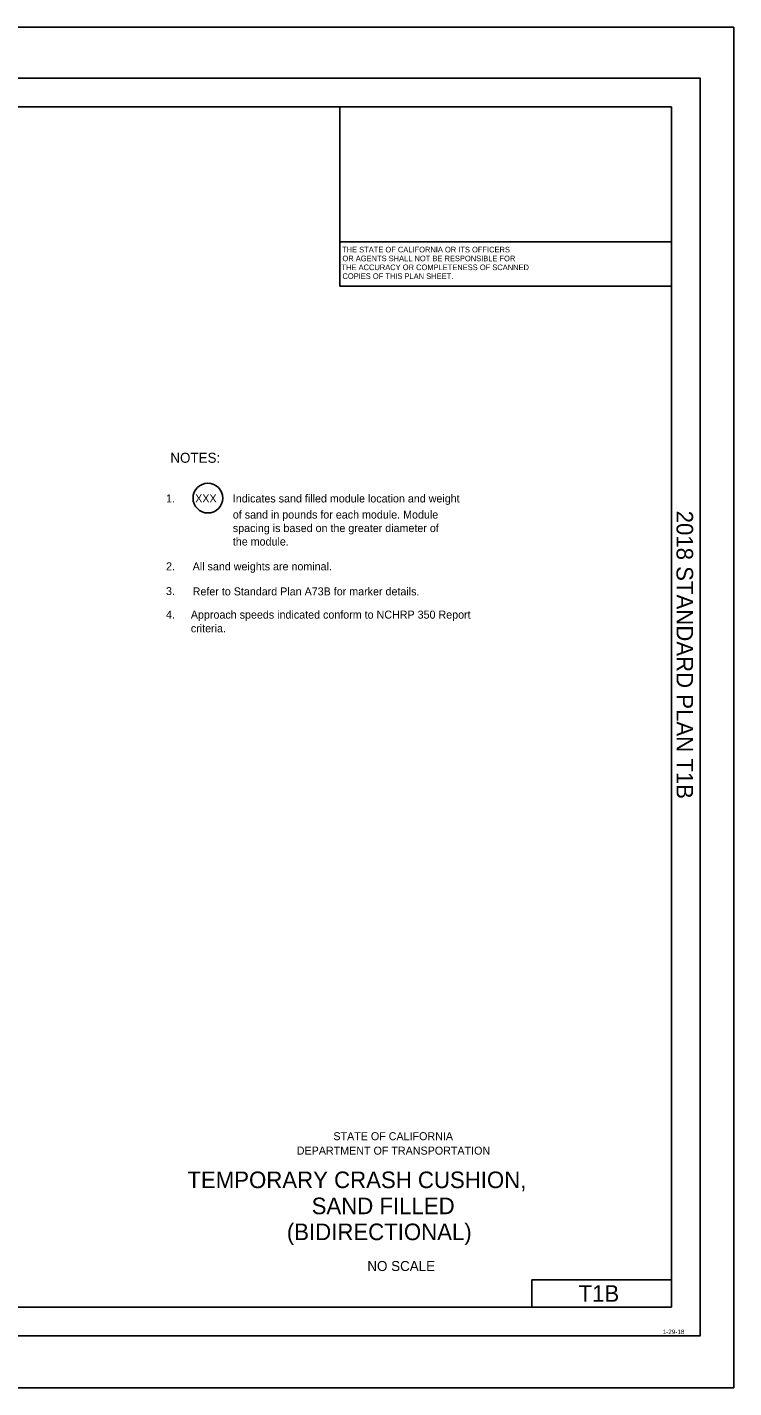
# Model space of a CAD drawing. Extents: x -894 to 866, y -476 to 714.
# Drawn here: x 248 to 866, y -476 to 714 of the extents above; entities that cross this region are included whole.
import ezdxf

# ---------------------------------------------------------------- set-up
doc = ezdxf.new("R2010")
doc.units = 0
for name, color, linetype in [('10 Sheet Format', 7, 'Continuous'), ('57 Undefined', 7, 'Continuous'), ('60 Nongeo Data', 7, 'Continuous')]:
    doc.layers.add(name, color=color, linetype=linetype)

msp = doc.modelspace()

# ---------------------------------------------------------------- linework, layer by layer
at = {"layer": '10 Sheet Format'}
for p, q in [((-863.5, 669), (836.5, 669)), ((836.5, 669), (836.5, -431)), ((-813.5, 644), (811.5, 644)), ((521.5, 487), (521.5, 643.9)), ((811.5, -406), (811.5, 644)), ((811.5, 525.9), (521.5, 525.9)), ((811.5, 487), (521.5, 487)), ((811.5, -381.9), (689.5, -381.9)), ((689.5, -381.9), (689.5, -406)), ((-813.5, -406), (811.5, -406)), ((-863.5, -431), (836.5, -431))]:
    msp.add_line(p, q, dxfattribs=at)
for points in [[(-894, 713.6), (866, 713.6), (866, -476.4), (-894, -476.4)], [(-863.5, -431), (836.5, -431), (836.5, 669), (-863.5, 669)]]:
    msp.add_lwpolyline(points, close=True, dxfattribs=at)
at = {"layer": '57 Undefined'}
msp.add_circle((406.3, 301.7), 13, dxfattribs=at)
msp.add_circle((406.3, 301.7), 13, dxfattribs=at)

# ---------------------------------------------------------------- texts
at = {"layer": '10 Sheet Format'}
for s, height, p in [('THE STATE OF CALIFORNIA OR ITS OFFICERS', 4.9, (523.6, 516.6)), ('OR AGENTS SHALL NOT BE RESPONSIBLE FOR', 4.9, (523.9, 508.9)), ('THE ACCURACY OR COMPLETENESS OF SCANNED', 4.9, (523.1, 501.1)), ('COPIES OF THIS PLAN SHEET.', 4.9, (523.9, 493.4)), ('STATE OF CALIFORNIA', 7, (516, -259.9)), ('DEPARTMENT OF TRANSPORTATION', 7, (484, -272.5)), ('TEMPORARY CRASH CUSHION,', 14.5, (388.4, -301.8)), ('SAND FILLED', 14.5, (497, -324.6)), ('(BIDIRECTIONAL)', 14.5, (475.3, -347.3)), ('NO SCALE', 8.75, (545.7, -374.3)), ('1-29-18', 4, (803.8, -429.5))]:
    msp.add_text(s, height=height, dxfattribs=at).set_placement(p)
msp.add_text('2018 STANDARD PLAN T1B', height=14.5, rotation=270, dxfattribs=at).set_placement((815.9, 290.7))
at = {"layer": '57 Undefined'}
for s, height, p in [('NOTES:', 8.75, (373.5, 332.6)), ('1.', 7, (369.7, 297.9)), ('XXX', 7, (395.2, 298)), ('Indicates sand filled module location and weight ', 7, (428.1, 297.9)), ('of sand in pounds for each module. Module', 7, (428.1, 283.8)), ('spacing is based on the greater diameter of', 7, (428.1, 272)), ('the module.', 7, (428.1, 260.2)), ('2.', 7, (369.7, 238.5)), ('All sand weights are nominal.', 7, (393, 238.5)), ('3.', 7, (369.7, 216.9)), ('Refer to Standard Plan A73B for marker details.', 7, (393, 216.6)), ('4.', 7, (369.7, 196.3)), ('Approach speeds indicated conform to NCHRP 350 Report', 7, (391.4, 196.3)), ('criteria.', 7, (391.4, 184.3))]:
    msp.add_text(s, height=height, dxfattribs=at).set_placement(p)
at = {"layer": '60 Nongeo Data'}
msp.add_text('T1B', height=14.5, dxfattribs=at).set_placement((730.3, -401.2))

doc.saveas('drawing.dxf')
